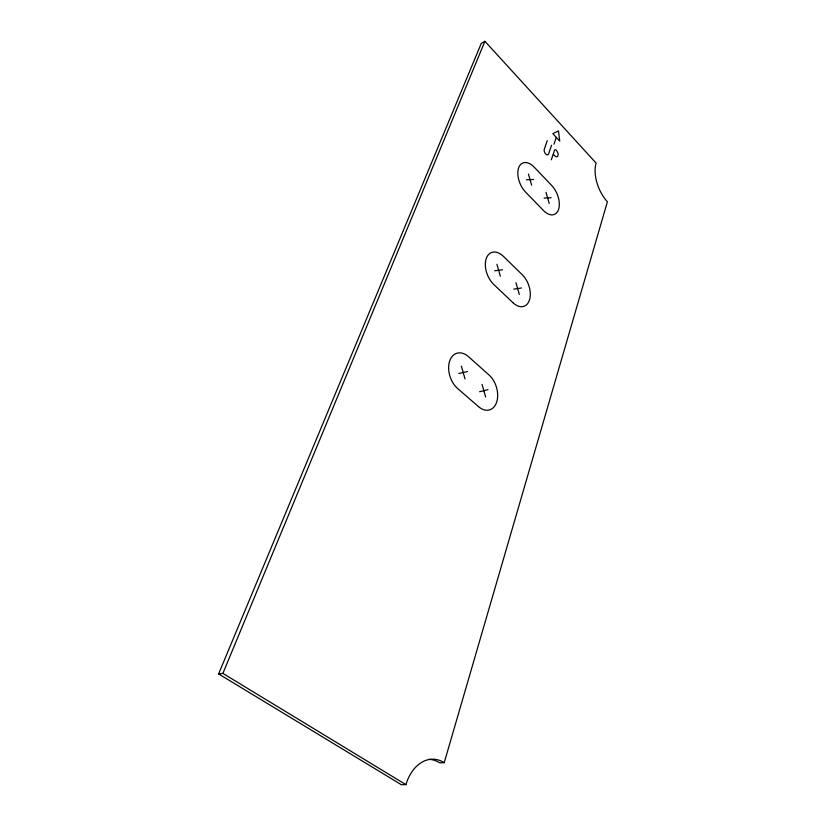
<?xml version="1.0" encoding="UTF-8"?>
<svg xmlns="http://www.w3.org/2000/svg" width="826" height="826" viewBox="0 0 826 826"><rect width="100%" height="100%" fill="white"/><g stroke="black" fill="none" stroke-linecap="round" stroke-linejoin="round"><path stroke-width="1.24" d="M444.223 762.677L607.389 201.771A28.497 15.405 67.9 0 1 596.104 163.094L484.924 41.3L481.259 43.437L218.611 673.913L401.343 784.7L405.886 784.638A42.425 29.055 -89.2 0 1 444.223 762.677L439.7 762.811A42.271 29.044 -89.1 0 0 428.818 759.342M551.314 159.79L554.545 150.187A1.879 1.053 66.3 0 1 556.125 150.167L556.476 150.549A3.862 2.179 66.3 0 1 557.973 155.701A3.862 2.179 66.3 0 1 554.731 155.763L553.461 154.41M551.551 145.242L548.619 153.863A3.5 1.982 66.1 0 1 545.656 153.915A3.5 1.982 66.1 0 1 544.303 149.248L547.266 140.637M553.988 144.199L556.29 137.384L559.739 141.132L558.49 130.89L552.821 133.626L556.043 137.126M218.611 673.913L222.886 673.386L484.924 41.3M479.617 391.71L488.021 389.665M458.833 373.486L467.516 371.566M513.782 289.141L521.433 287.985M494.671 270.794L502.559 269.761M544.097 198.126L551.107 197.672M526.42 179.8L533.637 179.469M222.886 673.386L405.886 784.638M546.017 192.375L549.218 203.433M528.423 174.038L531.655 185.22M515.94 282.678L519.317 294.448M496.922 264.32L500.329 276.225M482.054 384.4L485.626 396.976M461.393 366.166L464.997 378.886M478.553 406.66L457.645 388.54A20.289 13.577 71.5 0 1 449.726 360.869A20.289 13.577 71.5 0 1 468.641 356.801L489.033 374.994A20.041 13.237 72.5 0 1 496.663 402.148A20.041 13.237 72.5 0 1 478.553 406.66M512.946 302.688L493.731 284.412A19.112 11.967 68.4 0 1 486.256 258.528A19.112 11.967 68.4 0 1 503.437 256.38L522.218 274.676A18.864 11.698 69.3 0 1 529.445 300.096A18.864 11.698 69.3 0 1 512.946 302.688M543.456 210.485L525.677 192.2A18.12 10.593 66.4 0 1 518.604 167.895A18.12 10.593 66.4 0 1 534.319 167.265L551.716 185.52A17.883 10.377 67.2 0 1 558.572 209.422A17.883 10.377 67.2 0 1 543.456 210.485"/></g></svg>
